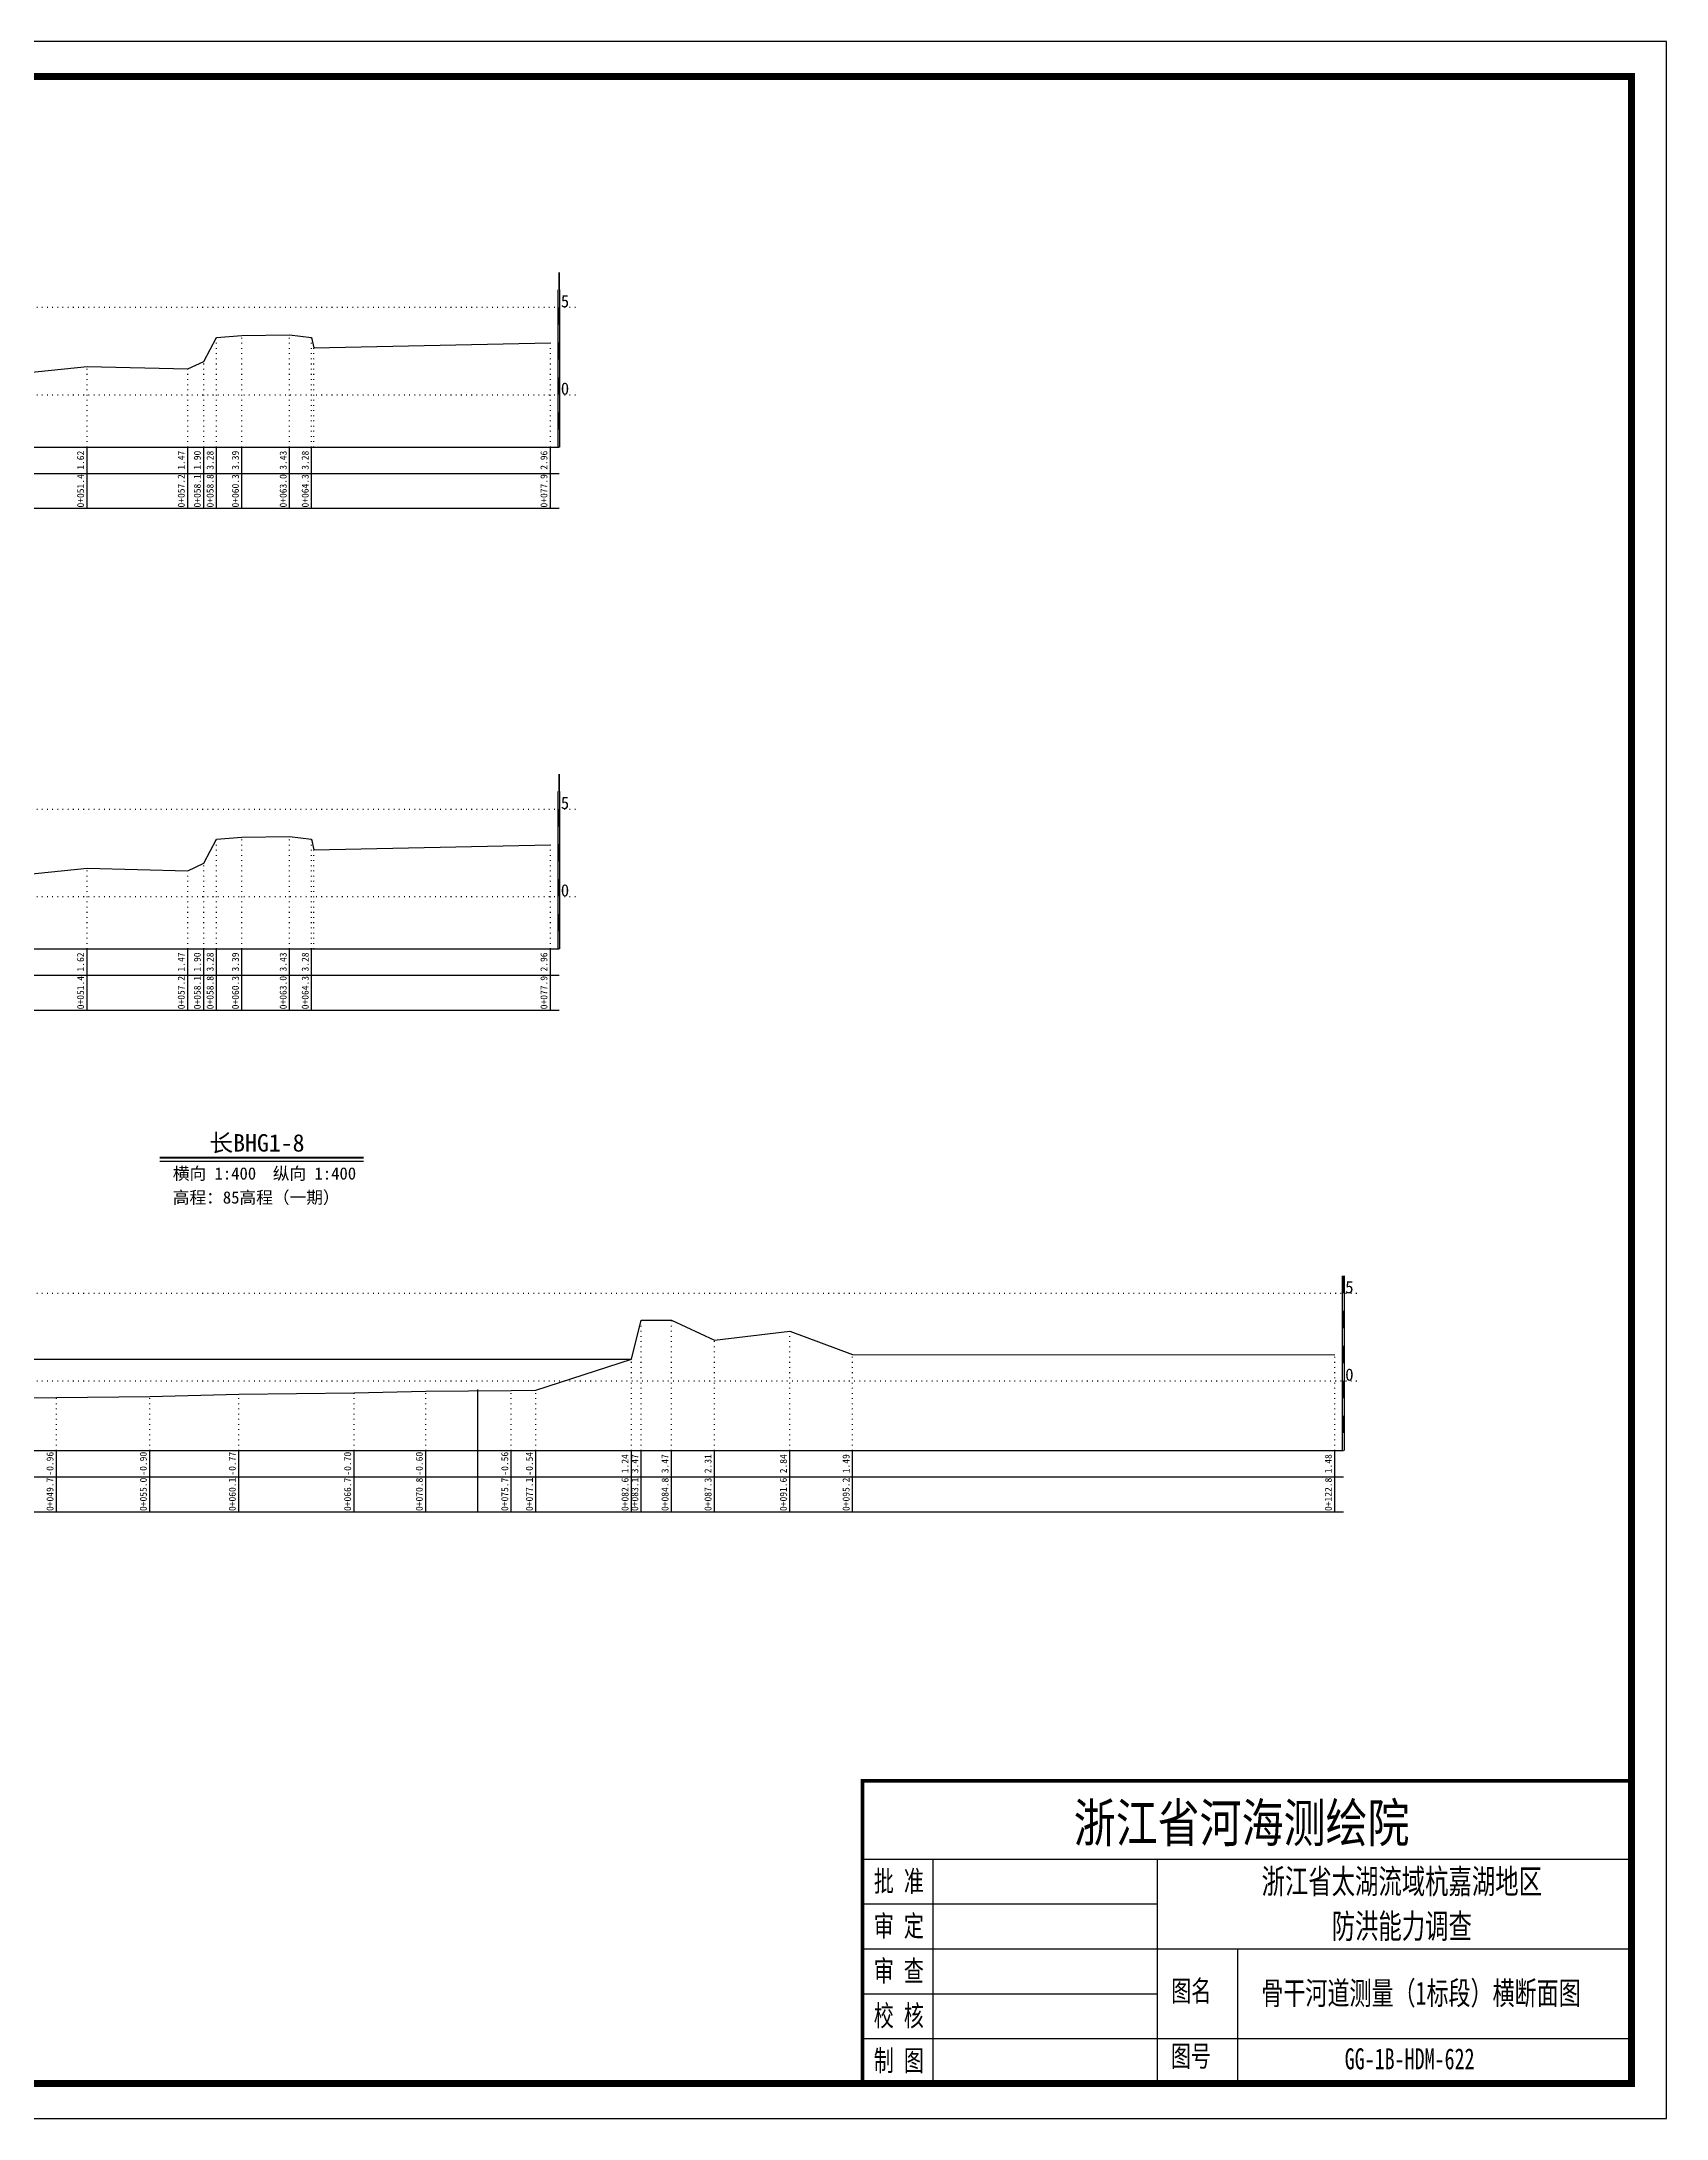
# Model space of a CAD drawing. Header units: millimetres. Extents: x 518104 to 523342, y 3371901 to 3372198.
# Drawn here: x 519255.4 to 519487.8, y 3371900.9 to 3372197.9 of the extents above; entities that cross this region are included whole.
import ezdxf
from ezdxf.enums import TextEntityAlignment as Align

# ---------------------------------------------------------------- set-up
doc = ezdxf.new("R2010")
doc.units = ezdxf.units.MM
doc.header["$LTSCALE"] = 0.4
doc.header["$MEASUREMENT"] = 0
doc.linetypes.add('X4', pattern=[1.6, 0, -1.6])
for name, color, linetype in [('DMX', 1, 'Continuous'), ('TEXT', 7, 'Continuous'), ('zdm1', 5, 'Continuous'), ('ZDMT5', 3, 'Continuous'), ('图层1', 4, 'Continuous'), ('图框', 7, 'Continuous'), ('断面名称', 5, 'Continuous'), ('比例尺', 3, 'Continuous')]:
    doc.layers.add(name, color=color, linetype=linetype)
doc.styles.add('HDM', font='仿宋_GB2312.ttf')
doc.styles.add('tk2', font='SimSun.ttf', dxfattribs={"width": 0.8})

msp = doc.modelspace()

# ---------------------------------------------------------------- linework, layer by layer
at = {"lineweight": 100, "const_width": 0.5}
msp.add_lwpolyline([(519482.8, 3371949.15), (519372.8, 3371949.15), (519372.8, 3371905.87), (519482.8, 3371905.87), (519482.8, 3371949.15)], dxfattribs=at)
at = {"layer": 'DMX', "linetype": 'Continuous', "flags": 128}
for points in [[(519133.38, 3372154.52), (519151.05, 3372154.72), (519167.65, 3372153.65), (519169.7, 3372151.62), (519175.6, 3372150.87), (519178.88, 3372150.27), (519189.45, 3372149.57), (519200.3, 3372146.65), (519208.38, 3372146.62), (519218.7, 3372146.52), (519229.65, 3372146.4), (519238.7, 3372146.85), (519247.2, 3372149.07), (519253.08, 3372150.52), (519261.88, 3372151.42), (519276.28, 3372151.05), (519278.58, 3372152.12), (519280.4, 3372155.57), (519284.03, 3372155.85), (519290.85, 3372155.95), (519294, 3372155.57), (519294.33, 3372154.05), (519328.15, 3372154.77)], [(519133.38, 3372082.77), (519151.05, 3372082.97), (519167.65, 3372081.9), (519169.7, 3372079.87), (519175.6, 3372079.12), (519178.88, 3372078.52), (519189.45, 3372077.82), (519200.3, 3372074.9), (519208.38, 3372074.87), (519218.7, 3372074.77), (519229.65, 3372074.65), (519238.7, 3372075.1), (519247.2, 3372077.32), (519253.08, 3372078.77), (519261.88, 3372079.67), (519276.28, 3372079.3), (519278.58, 3372080.37), (519280.4, 3372083.82), (519284.03, 3372084.1), (519290.85, 3372084.2), (519294, 3372083.82), (519294.33, 3372082.3), (519328.15, 3372083.02)], [(519243.9, 3372003.87), (519257.5, 3372003.97), (519270.85, 3372004.12), (519270.85, 3372004.12), (519283.58, 3372004.45), (519300.08, 3372004.62), (519300.08, 3372004.62), (519310.33, 3372004.87), (519322.55, 3372004.97), (519326.08, 3372005.02), (519326.08, 3372005.02), (519339.75, 3372009.47), (519341.15, 3372015.05), (519345.48, 3372015.05), (519351.63, 3372012.15), (519362.4, 3372013.47), (519371.38, 3372010.1), (519440.35, 3372010.07)]]:
    msp.add_lwpolyline(points, dxfattribs=at)
at = {"layer": 'TEXT', "color": 0}
for p, q in [((519372.8, 3371937.95, 0), (519482.8, 3371937.95, 0)), ((519382.88, 3371937.95, 0), (519382.88, 3371912.29, 0)), ((519414.97, 3371937.95, 0), (519414.97, 3371912.29, 0)), ((519372.8, 3371931.54, 0), (519414.97, 3371931.54, 0)), ((519372.8, 3371925.12, 0), (519414.97, 3371925.12, 0)), ((519414.97, 3371925.12, 0), (519482.8, 3371925.12, 0)), ((519426.45, 3371925.12, 0), (519426.45, 3371905.87, 0)), ((519372.8, 3371918.7, 0), (519414.97, 3371918.7, 0)), ((519372.8, 3371912.29, 0), (519482.8, 3371912.29, 0)), ((519382.88, 3371912.29, 0), (519382.88, 3371905.87, 0)), ((519414.97, 3371912.29, 0), (519414.97, 3371905.87, 0))]:
    msp.add_line(p, q, dxfattribs=at)
at = {"layer": 'zdm1', "linetype": 'Continuous'}
for p, q in [((519329.28, 3372139.87), (519329.28, 3372162.37)), ((519329.53, 3372139.87), (519329.53, 3372162.37)), ((519133.38, 3372139.87), (519329.4, 3372139.87)), ((519122.13, 3372136.12), (519329.4, 3372136.12)), ((519122.13, 3372131.12), (519329.4, 3372131.12)), ((519329.28, 3372068.12), (519329.28, 3372090.62)), ((519329.53, 3372068.12), (519329.53, 3372090.62)), ((519133.38, 3372068.12), (519329.4, 3372068.12)), ((519122.13, 3372064.37), (519329.4, 3372064.37)), ((519122.13, 3372059.37), (519329.4, 3372059.37)), ((519441.48, 3371996.37), (519441.48, 3372021.37)), ((519441.73, 3371996.37), (519441.73, 3372021.37)), ((519317.8, 3371987.62), (519317.8, 3372005.12)), ((519133.38, 3371996.37), (519441.6, 3371996.37)), ((519122.13, 3371992.62), (519441.6, 3371992.62)), ((519122.13, 3371987.62), (519441.6, 3371987.62)), ((519317.8, 3371987.62), (519421.37, 3371987.62))]:
    msp.add_line(p, q, dxfattribs=at)
at = {"layer": 'zdm1', "linetype": 'X4'}
for p, q in [((519129.63, 3372159.87), (519331.9, 3372159.87)), ((519129.63, 3372147.37), (519331.9, 3372147.37)), ((519129.63, 3372088.12), (519331.9, 3372088.12)), ((519129.63, 3372075.62), (519331.9, 3372075.62)), ((519129.63, 3372018.87), (519444.1, 3372018.87)), ((519129.63, 3372006.37), (519444.1, 3372006.37))]:
    msp.add_line(p, q, dxfattribs=at)
at = {"layer": 'zdm1', "linetype": 'Continuous', "flags": 128}
for points in [[(519329.4, 3372162.37, 0.25, 0.25, 0), (519329.4, 3372164.87, 0.25, 0.25, 0)], [(519329.4, 3372157.37, 0.25, 0.25, 0), (519329.4, 3372159.87, 0.25, 0.25, 0)], [(519329.4, 3372152.37, 0.25, 0.25, 0), (519329.4, 3372154.87, 0.25, 0.25, 0)], [(519329.4, 3372147.37, 0.25, 0.25, 0), (519329.4, 3372149.87, 0.25, 0.25, 0)], [(519329.4, 3372142.37, 0.25, 0.25, 0), (519329.4, 3372144.87, 0.25, 0.25, 0)], [(519329.4, 3372090.62, 0.25, 0.25, 0), (519329.4, 3372093.12, 0.25, 0.25, 0)], [(519329.4, 3372085.62, 0.25, 0.25, 0), (519329.4, 3372088.12, 0.25, 0.25, 0)], [(519329.4, 3372080.62, 0.25, 0.25, 0), (519329.4, 3372083.12, 0.25, 0.25, 0)], [(519329.4, 3372075.62, 0.25, 0.25, 0), (519329.4, 3372078.12, 0.25, 0.25, 0)], [(519329.4, 3372070.62, 0.25, 0.25, 0), (519329.4, 3372073.12, 0.25, 0.25, 0)], [(519441.6, 3372018.87, 0.25, 0.25, 0), (519441.6, 3372021.37, 0.25, 0.25, 0)], [(519441.6, 3372013.87, 0.25, 0.25, 0), (519441.6, 3372016.37, 0.25, 0.25, 0)], [(519441.6, 3372008.87, 0.25, 0.25, 0), (519441.6, 3372011.37, 0.25, 0.25, 0)], [(519441.6, 3372003.87, 0.25, 0.25, 0), (519441.6, 3372006.37, 0.25, 0.25, 0)], [(519441.6, 3371998.87, 0.25, 0.25, 0), (519441.6, 3372001.37, 0.25, 0.25, 0)]]:
    msp.add_lwpolyline(points, format="xyseb", dxfattribs=at)
at = {"layer": 'ZDMT5', "linetype": 'X4'}
for p, q in [((519284.03, 3372139.87), (519284.03, 3372155.85)), ((519290.85, 3372139.87), (519290.85, 3372155.95)), ((519280.4, 3372139.87), (519280.4, 3372155.57)), ((519294, 3372139.87), (519294, 3372155.57)), ((519294.33, 3372139.87), (519294.33, 3372154.05)), ((519328.15, 3372139.87), (519328.15, 3372154.77)), ((519261.88, 3372139.87), (519261.88, 3372151.42)), ((519276.28, 3372139.87), (519276.28, 3372151.05)), ((519278.58, 3372139.87), (519278.58, 3372152.12)), ((519280.4, 3372068.12), (519280.4, 3372083.82)), ((519284.03, 3372068.12), (519284.03, 3372084.1)), ((519290.85, 3372068.12), (519290.85, 3372084.2)), ((519294, 3372068.12), (519294, 3372083.82)), ((519294.33, 3372068.12), (519294.33, 3372082.3)), ((519328.15, 3372068.12), (519328.15, 3372083.02)), ((519261.88, 3372068.12), (519261.88, 3372079.67)), ((519276.28, 3372068.12), (519276.28, 3372079.3)), ((519278.58, 3372068.12), (519278.58, 3372080.37)), ((519341.15, 3371996.37), (519341.15, 3372015.05)), ((519345.48, 3371996.37), (519345.48, 3372015.05)), ((519362.4, 3371996.37), (519362.4, 3372013.47)), ((519351.63, 3371996.37), (519351.63, 3372012.15)), ((519339.75, 3371996.37), (519339.75, 3372009.47)), ((519371.38, 3371996.37), (519371.38, 3372010.1)), ((519440.35, 3371996.37), (519440.35, 3372010.07)), ((519283.58, 3371996.37), (519283.58, 3372004.45)), ((519300.08, 3371996.37), (519300.08, 3372004.62)), ((519300.08, 3371996.37), (519300.08, 3372004.62)), ((519310.33, 3371996.37), (519310.33, 3372004.87)), ((519322.55, 3371996.37), (519322.55, 3372004.97)), ((519326.08, 3371996.37), (519326.08, 3372005.02)), ((519326.08, 3371996.37), (519326.08, 3372005.02)), ((519257.5, 3371996.37), (519257.5, 3372003.97)), ((519270.85, 3371996.37), (519270.85, 3372004.12)), ((519270.85, 3371996.37), (519270.85, 3372004.12))]:
    msp.add_line(p, q, dxfattribs=at)
at = {"layer": 'ZDMT5', "linetype": 'Continuous'}
for p, q in [((519261.88, 3372131.12), (519261.88, 3372139.87)), ((519276.28, 3372131.12), (519276.28, 3372139.87)), ((519278.58, 3372131.12), (519278.58, 3372139.87)), ((519280.4, 3372131.12), (519280.4, 3372139.87)), ((519284.03, 3372131.12), (519284.03, 3372139.87)), ((519290.85, 3372131.12), (519290.85, 3372139.87)), ((519294, 3372131.12), (519294, 3372139.87)), ((519328.15, 3372131.12), (519328.15, 3372139.87)), ((519261.88, 3372059.37), (519261.88, 3372068.12)), ((519276.28, 3372059.37), (519276.28, 3372068.12)), ((519278.58, 3372059.37), (519278.58, 3372068.12)), ((519280.4, 3372059.37), (519280.4, 3372068.12)), ((519284.03, 3372059.37), (519284.03, 3372068.12)), ((519290.85, 3372059.37), (519290.85, 3372068.12)), ((519294, 3372059.37), (519294, 3372068.12)), ((519328.15, 3372059.37), (519328.15, 3372068.12)), ((519257.5, 3371987.62), (519257.5, 3371996.37)), ((519270.85, 3371987.62), (519270.85, 3371996.37)), ((519283.58, 3371987.62), (519283.58, 3371996.37)), ((519300.08, 3371987.62), (519300.08, 3371996.37)), ((519310.33, 3371987.62), (519310.33, 3371996.37)), ((519322.55, 3371987.62), (519322.55, 3371996.37)), ((519326.08, 3371987.62), (519326.08, 3371996.37)), ((519339.75, 3371987.62), (519339.75, 3371996.37)), ((519341.15, 3371987.62), (519341.15, 3371996.37)), ((519345.48, 3371987.62), (519345.48, 3371996.37)), ((519351.63, 3371987.62), (519351.63, 3371996.37)), ((519362.4, 3371987.62), (519362.4, 3371996.37)), ((519371.38, 3371987.62), (519371.38, 3371996.37)), ((519440.35, 3371987.62), (519440.35, 3371996.37))]:
    msp.add_line(p, q, dxfattribs=at)
at = {"layer": '图层1', "color": 6, "linetype": 'Continuous', "flags": 128}
msp.add_lwpolyline([(519203.41, 3372009.44), (519339.67, 3372009.44)], dxfattribs=at)
at = {"layer": '图框', "flags": 128}
msp.add_lwpolyline([(519067.8, 3371900.87), (519487.8, 3371900.87), (519487.8, 3372197.87), (519067.8, 3372197.87)], close=True, dxfattribs=at)
at = {"layer": '图框', "const_width": 1, "flags": 128}
msp.add_lwpolyline([(519092.8, 3371905.87), (519482.8, 3371905.87), (519482.8, 3372192.87), (519092.8, 3372192.87)], close=True, dxfattribs=at)
at = {"layer": '比例尺', "color": 3, "linetype": 'Continuous', "lineweight": 40}
msp.add_line((519272.3, 3372038.28), (519301.43, 3372038.28), dxfattribs=at)
at = {"layer": '比例尺', "color": 3, "linetype": 'Continuous'}
msp.add_line((519272.3, 3372037.78), (519301.43, 3372037.78), dxfattribs=at)

# ---------------------------------------------------------------- texts
at = {"layer": 'TEXT', "color": 7, "ltscale": 8, "style": 'tk2'}
for tag, p, s, height, width in [('浙江省河海测绘院', (519403.02, 3371940.39, 0), '（单位名称）', 5.5, 0.8), ('批 准', (519374.42, 3371933.32, 0), '批准', 3, 0.7), ('审 定', (519374.42, 3371926.91, 0), '审定', 3, 0.7), ('审 查', (519374.42, 3371920.49, 0), '审 查', 3, 0.7), ('图名', (519416.95, 3371917.62, 0), '审查', 3, 0.7), ('校 核', (519374.42, 3371914.07, 0), '校 核', 3, 0.7), ('制 图', (519374.42, 3371907.66, 0), '制 图', 3, 0.7), ('图号', (519416.91, 3371908.29, 0), '图号', 3, 0.7)]:
    msp.add_attdef(tag, p, s, height=height, dxfattribs=dict(at, width=width))
at = {"layer": 'TEXT', "color": 0, "style": 'tk2', "width": 0.7}
for tag, text, height, p in [('浙江省太湖流域杭嘉湖地区', '浙江省太湖流域杭嘉湖地区', 3.5, (519449.94, 3371934.77, -206.67)), ('防洪能力调查', '防洪能力调查', 3.5, (519449.94, 3371928.38, -206.67)), ('骨干河道测量（1标段）横断面图', '骨干河道测量（1标段）横断面图', 3.3, (519452.69, 3371918.8, -206.67)), ('GG-1B-HDM-622', 'GG-1B-HDM-001', 3, (519451.06, 3371909.4, -206.67))]:
    msp.add_attdef(tag, text=text, height=height, dxfattribs=at).set_placement(p, align=Align.MIDDLE_CENTER)
at = {"layer": 'zdm1', "linetype": 'Continuous', "style": 'HDM'}
for s, p in [('5', (519329.65, 3372159.87)), ('0', (519329.65, 3372147.37)), ('5', (519329.65, 3372088.12)), ('0', (519329.65, 3372075.62)), ('5', (519441.85, 3372018.87)), ('0', (519441.85, 3372006.37))]:
    msp.add_text(s, height=1.75, dxfattribs=at).set_placement(p)
at = {"layer": 'ZDMT5', "linetype": 'Continuous', "style": 'HDM'}
for s, p in [('1.62', (519261.75, 3372138)), ('1.47', (519276.15, 3372138)), ('1.90', (519278.45, 3372138)), ('3.28', (519280.28, 3372138)), ('3.39', (519283.9, 3372138)), ('3.43', (519290.73, 3372138)), ('3.28', (519293.88, 3372138)), ('2.96', (519328.03, 3372138)), ('0+051.4', (519261.75, 3372133.62)), ('0+057.2', (519276.15, 3372133.62)), ('0+058.1', (519278.45, 3372133.62)), ('0+058.8', (519280.28, 3372133.62)), ('0+060.3', (519283.9, 3372133.62)), ('0+063.0', (519290.73, 3372133.62)), ('0+064.3', (519293.88, 3372133.62)), ('0+077.9', (519328.03, 3372133.62)), ('1.62', (519261.75, 3372066.25)), ('1.47', (519276.15, 3372066.25)), ('1.90', (519278.45, 3372066.25)), ('3.28', (519280.28, 3372066.25)), ('3.39', (519283.9, 3372066.25)), ('3.43', (519290.73, 3372066.25)), ('3.28', (519293.88, 3372066.25)), ('2.96', (519328.03, 3372066.25)), ('0+051.4', (519261.75, 3372061.87)), ('0+057.2', (519276.15, 3372061.87)), ('0+058.1', (519278.45, 3372061.87)), ('0+058.8', (519280.28, 3372061.87)), ('0+060.3', (519283.9, 3372061.87)), ('0+063.0', (519290.73, 3372061.87)), ('0+064.3', (519293.88, 3372061.87)), ('0+077.9', (519328.03, 3372061.87)), ('-0.96', (519257.38, 3371994.5)), ('-0.90', (519270.73, 3371994.5)), ('-0.77', (519283.45, 3371994.5)), ('-0.70', (519299.95, 3371994.5)), ('-0.60', (519310.2, 3371994.5)), ('-0.56', (519322.43, 3371994.5)), ('-0.54', (519325.95, 3371994.5)), ('1.24', (519339.63, 3371994.5)), ('3.47', (519341.03, 3371994.5)), ('3.47', (519345.35, 3371994.5)), ('2.31', (519351.5, 3371994.5)), ('2.84', (519362.28, 3371994.5)), ('1.49', (519371.25, 3371994.5)), ('1.48', (519440.23, 3371994.5)), ('0+049.7', (519257.38, 3371990.12)), ('0+055.0', (519270.73, 3371990.12)), ('0+060.1', (519283.45, 3371990.12)), ('0+066.7', (519299.95, 3371990.12)), ('0+070.8', (519310.2, 3371990.12)), ('0+075.7', (519322.43, 3371990.12)), ('0+077.1', (519325.95, 3371990.12)), ('0+082.6', (519339.63, 3371990.12)), ('0+083.1', (519341.03, 3371990.12)), ('0+084.8', (519345.35, 3371990.12)), ('0+087.3', (519351.5, 3371990.12)), ('0+091.6', (519362.28, 3371990.12)), ('0+095.2', (519371.25, 3371990.12)), ('0+122.8', (519440.23, 3371990.12))]:
    msp.add_text(s, height=1, rotation=90, dxfattribs=at).set_placement(p, align=Align.BOTTOM_CENTER)
at = {"layer": '断面名称', "color": 5, "linetype": 'Continuous', "style": 'HDM'}
msp.add_text('长BHG1-8', height=2.5, dxfattribs=at).set_placement((519286.18, 3372040.43), align=Align.MIDDLE)
at = {"layer": '比例尺', "color": 3, "linetype": 'Continuous', "style": 'HDM'}
for s, p in [('横向 1:400  纵向 1:400', (519300.37, 3372034.61)), ('高程：85高程（一期）', (519298.01, 3372031.18))]:
    msp.add_text(s, height=1.75, dxfattribs=at).set_placement(p, align=Align.BOTTOM_RIGHT)

doc.saveas('drawing.dxf')
